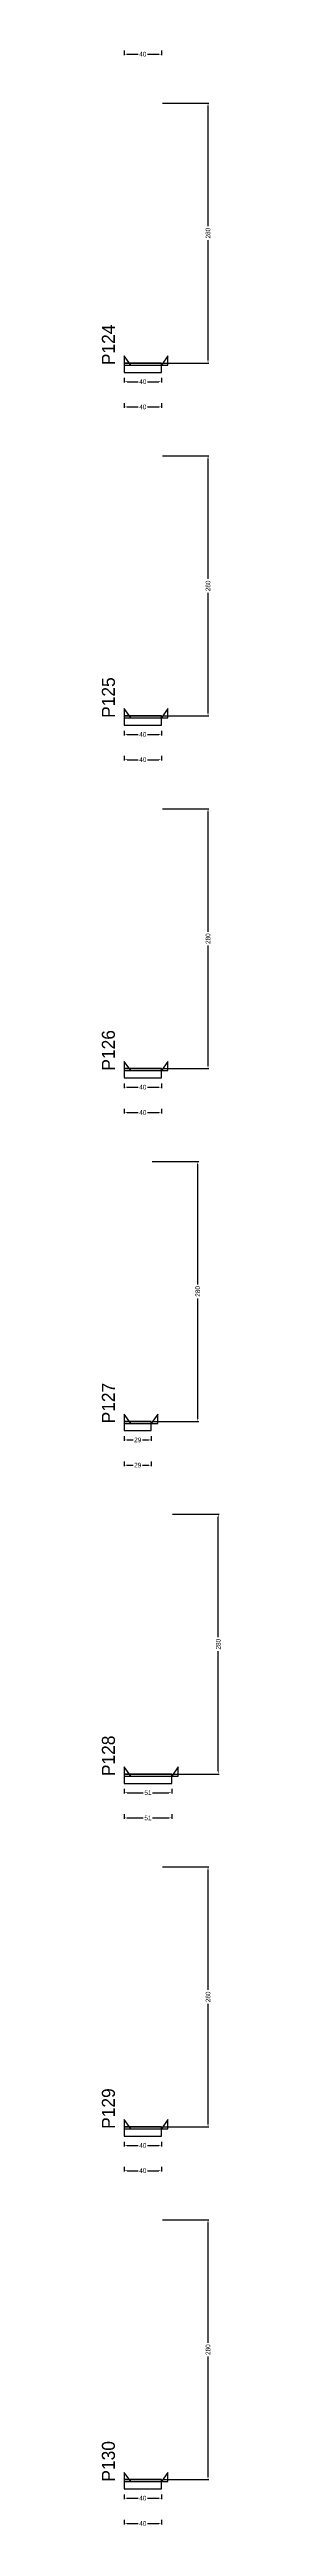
# Model space of a CAD drawing. Header units: centimetres. Extents: x -10500 to 4121, y -45226 to 295.
# Drawn here: x 3976 to 4104, y -30828 to -28160 of the extents above; entities that cross this region are included whole.
import ezdxf

# ---------------------------------------------------------------- set-up
doc = ezdxf.new("R2010")
doc.units = ezdxf.units.CM
for name, color, linetype in [('NOMENCLATURA', 7, 'Continuous'), ('SARR_2.2x10', 60, 'Continuous'), ('SARR_2.2x7', 40, 'Continuous')]:
    doc.layers.add(name, color=color, linetype=linetype)
doc.dimstyles.new('PAINEL-NOVA', dxfattribs={"dimtxt": 5, "dimasz": 3, "dimexe": 1, "dimexo": 1, "dimgap": 1, "dimtad": 1, "dimcen": 2.5, "dimazin": 3, "dimtfac": 1, "dimtmove": 0, "dimatfit": 3})

# ---------------------------------------------------------------- blocks, each defined once
blk = doc.blocks.new('_CLOSEDFILLED')
at = {"color": 0, "linetype": 'BYBLOCK'}
blk.add_solid([(-1, 0.16), (0, 0), (-1, -0.16)], dxfattribs=at)
blk = doc.blocks.new('*D1950')
for p, q in [((4000, -28161), (4000, -28166)), ((4003, -28165), (4015, -28165)), ((4025, -28165), (4037, -28165)), ((4040, -28161), (4040, -28166))]:
    blk.add_line(p, q)
at = {"layer": 'Defpoints'}
for p in [(4000, -28160), (4000, -28165), (4040, -28160)]:
    blk.add_point(p, dxfattribs=at)
at = {"layer": 'SARR_2.2x10', "xscale": 3, "yscale": 3, "rotation": 180}
blk.add_blockref('_CLOSEDFILLED', (4000, -28165), dxfattribs=at)
at = {"layer": 'SARR_2.2x10', "xscale": 3, "yscale": 3}
blk.add_blockref('_CLOSEDFILLED', (4040, -28165), dxfattribs=at)
at = {"layer": 'SARR_2.2x10', "insert": (4020, -28165), "char_height": 5, "attachment_point": 5}
blk.add_mtext('40', dxfattribs=at)
blk = doc.blocks.new('*D1971')
for p, q in [((4000, -28513.8), (4000, -28518.8)), ((4003, -28517.8), (4015, -28517.8)), ((4025, -28517.8), (4037, -28517.8)), ((4040, -28513.8), (4040, -28518.8))]:
    blk.add_line(p, q)
at = {"layer": 'Defpoints'}
for p in [(4000, -28512.8), (4000, -28517.8), (4040, -28512.8)]:
    blk.add_point(p, dxfattribs=at)
at = {"layer": 'SARR_2.2x10', "xscale": 3, "yscale": 3, "rotation": 180}
blk.add_blockref('_CLOSEDFILLED', (4000, -28517.8), dxfattribs=at)
at = {"layer": 'SARR_2.2x10', "xscale": 3, "yscale": 3}
blk.add_blockref('_CLOSEDFILLED', (4040, -28517.8), dxfattribs=at)
at = {"layer": 'SARR_2.2x10', "insert": (4020, -28517.8), "char_height": 5, "attachment_point": 5}
blk.add_mtext('40', dxfattribs=at)
blk = doc.blocks.new('*D1972')
for p, q in [((4041, -28217.8), (4091, -28217.8)), ((4090, -28350.3), (4090, -28220.8)), ((4090, -28494.8), (4090, -28365.3)), ((4041, -28497.8), (4091, -28497.8))]:
    blk.add_line(p, q)
at = {"layer": 'Defpoints'}
for p in [(4040, -28217.8), (4040, -28497.8), (4090, -28497.8)]:
    blk.add_point(p, dxfattribs=at)
at = {"layer": 'SARR_2.2x10', "xscale": 3, "yscale": 3}
for p, rotation in [((4090, -28217.8), 90), ((4090, -28497.8), 270)]:
    blk.add_blockref('_CLOSEDFILLED', p, dxfattribs=dict(at, rotation=rotation))
at = {"layer": 'SARR_2.2x10', "insert": (4090, -28357.8), "char_height": 5, "attachment_point": 5, "rotation": 90}
blk.add_mtext('280', dxfattribs=at)
blk = doc.blocks.new('*D1973')
for p, q in [((4041, -28217.8), (4091, -28217.8)), ((4090, -28350.3), (4090, -28220.8)), ((4090, -28494.8), (4090, -28365.3)), ((4041, -28497.8), (4091, -28497.8))]:
    blk.add_line(p, q)
at = {"layer": 'Defpoints'}
for p in [(4040, -28217.8), (4040, -28497.8), (4090, -28497.8)]:
    blk.add_point(p, dxfattribs=at)
at = {"layer": 'SARR_2.2x10', "xscale": 3, "yscale": 3}
for p, rotation in [((4090, -28217.8), 90), ((4090, -28497.8), 270)]:
    blk.add_blockref('_CLOSEDFILLED', p, dxfattribs=dict(at, rotation=rotation))
at = {"layer": 'SARR_2.2x10', "insert": (4090, -28357.8), "char_height": 5, "attachment_point": 5, "rotation": 90}
blk.add_mtext('280', dxfattribs=at)
blk = doc.blocks.new('*D1974')
for p, q in [((4041, -28217.8), (4091, -28217.8)), ((4090, -28350.3), (4090, -28220.8)), ((4090, -28494.8), (4090, -28365.3)), ((4041, -28497.8), (4091, -28497.8))]:
    blk.add_line(p, q)
at = {"layer": 'Defpoints'}
for p in [(4040, -28217.8), (4040, -28497.8), (4090, -28497.8)]:
    blk.add_point(p, dxfattribs=at)
at = {"layer": 'SARR_2.2x10', "xscale": 3, "yscale": 3}
for p, rotation in [((4090, -28217.8), 90), ((4090, -28497.8), 270)]:
    blk.add_blockref('_CLOSEDFILLED', p, dxfattribs=dict(at, rotation=rotation))
at = {"layer": 'SARR_2.2x10', "insert": (4090, -28357.8), "char_height": 5, "attachment_point": 5, "rotation": 90}
blk.add_mtext('280', dxfattribs=at)
blk = doc.blocks.new('*D1975')
for p, q in [((4041, -28217.8), (4091, -28217.8)), ((4090, -28350.3), (4090, -28220.8)), ((4090, -28494.8), (4090, -28365.3)), ((4041, -28497.8), (4091, -28497.8))]:
    blk.add_line(p, q)
at = {"layer": 'Defpoints'}
for p in [(4040, -28217.8), (4040, -28497.8), (4090, -28497.8)]:
    blk.add_point(p, dxfattribs=at)
at = {"layer": 'SARR_2.2x10', "xscale": 3, "yscale": 3}
for p, rotation in [((4090, -28217.8), 90), ((4090, -28497.8), 270)]:
    blk.add_blockref('_CLOSEDFILLED', p, dxfattribs=dict(at, rotation=rotation))
at = {"layer": 'SARR_2.2x10', "insert": (4090, -28357.8), "char_height": 5, "attachment_point": 5, "rotation": 90}
blk.add_mtext('280', dxfattribs=at)
blk = doc.blocks.new('*D1976')
for p, q in [((4000, -28541), (4000, -28546)), ((4003, -28545), (4015, -28545)), ((4025, -28545), (4037, -28545)), ((4040, -28541), (4040, -28546))]:
    blk.add_line(p, q)
at = {"layer": 'Defpoints'}
for p in [(4000, -28540), (4000, -28545), (4040, -28540)]:
    blk.add_point(p, dxfattribs=at)
at = {"layer": 'SARR_2.2x10', "xscale": 3, "yscale": 3, "rotation": 180}
blk.add_blockref('_CLOSEDFILLED', (4000, -28545), dxfattribs=at)
at = {"layer": 'SARR_2.2x10', "xscale": 3, "yscale": 3}
blk.add_blockref('_CLOSEDFILLED', (4040, -28545), dxfattribs=at)
at = {"layer": 'SARR_2.2x10', "insert": (4020, -28545), "char_height": 5, "attachment_point": 5}
blk.add_mtext('40', dxfattribs=at)
blk = doc.blocks.new('GRA-E')
at = {"layer": 'SARR_2.2x7'}
blk.add_lwpolyline([(0, 0), (7, 0), (0, 10)], close=True, dxfattribs=at)
blk = doc.blocks.new('GRA-D')
at = {"layer": 'SARR_2.2x7'}
blk.add_lwpolyline([(0, 0), (7, 0), (7, 10)], close=True, dxfattribs=at)
blk = doc.blocks.new('*D1997')
for p, q in [((4000, -28893.8), (4000, -28898.8)), ((4040, -28893.8), (4040, -28898.8)), ((4003, -28897.8), (4015, -28897.8)), ((4025, -28897.8), (4037, -28897.8))]:
    blk.add_line(p, q)
at = {"layer": 'Defpoints'}
for p in [(4000, -28892.8), (4040, -28892.8), (4000, -28897.8)]:
    blk.add_point(p, dxfattribs=at)
at = {"layer": 'SARR_2.2x10', "xscale": 3, "yscale": 3, "rotation": 180}
blk.add_blockref('_CLOSEDFILLED', (4000, -28897.8), dxfattribs=at)
at = {"layer": 'SARR_2.2x10', "xscale": 3, "yscale": 3}
blk.add_blockref('_CLOSEDFILLED', (4040, -28897.8), dxfattribs=at)
at = {"layer": 'SARR_2.2x10', "insert": (4020, -28897.8), "char_height": 5, "attachment_point": 5}
blk.add_mtext('40', dxfattribs=at)
blk = doc.blocks.new('*D1998')
for p, q in [((4041, -28597.8), (4091, -28597.8)), ((4090, -28730.3), (4090, -28600.8)), ((4090, -28874.8), (4090, -28745.3)), ((4041, -28877.8), (4091, -28877.8))]:
    blk.add_line(p, q)
at = {"layer": 'Defpoints'}
for p in [(4040, -28597.8), (4040, -28877.8), (4090, -28877.8)]:
    blk.add_point(p, dxfattribs=at)
at = {"layer": 'SARR_2.2x10', "xscale": 3, "yscale": 3}
for p, rotation in [((4090, -28597.8), 90), ((4090, -28877.8), 270)]:
    blk.add_blockref('_CLOSEDFILLED', p, dxfattribs=dict(at, rotation=rotation))
at = {"layer": 'SARR_2.2x10', "insert": (4090, -28737.8), "char_height": 5, "attachment_point": 5, "rotation": 90}
blk.add_mtext('280', dxfattribs=at)
blk = doc.blocks.new('*D1999')
for p, q in [((4041, -28597.8), (4091, -28597.8)), ((4090, -28730.3), (4090, -28600.8)), ((4090, -28874.8), (4090, -28745.3)), ((4041, -28877.8), (4091, -28877.8))]:
    blk.add_line(p, q)
at = {"layer": 'Defpoints'}
for p in [(4040, -28597.8), (4040, -28877.8), (4090, -28877.8)]:
    blk.add_point(p, dxfattribs=at)
at = {"layer": 'SARR_2.2x10', "xscale": 3, "yscale": 3}
for p, rotation in [((4090, -28597.8), 90), ((4090, -28877.8), 270)]:
    blk.add_blockref('_CLOSEDFILLED', p, dxfattribs=dict(at, rotation=rotation))
at = {"layer": 'SARR_2.2x10', "insert": (4090, -28737.8), "char_height": 5, "attachment_point": 5, "rotation": 90}
blk.add_mtext('280', dxfattribs=at)
blk = doc.blocks.new('*D2000')
for p, q in [((4041, -28597.8), (4091, -28597.8)), ((4090, -28730.3), (4090, -28600.8)), ((4090, -28874.8), (4090, -28745.3)), ((4041, -28877.8), (4091, -28877.8))]:
    blk.add_line(p, q)
at = {"layer": 'Defpoints'}
for p in [(4040, -28597.8), (4040, -28877.8), (4090, -28877.8)]:
    blk.add_point(p, dxfattribs=at)
at = {"layer": 'SARR_2.2x10', "xscale": 3, "yscale": 3}
for p, rotation in [((4090, -28597.8), 90), ((4090, -28877.8), 270)]:
    blk.add_blockref('_CLOSEDFILLED', p, dxfattribs=dict(at, rotation=rotation))
at = {"layer": 'SARR_2.2x10', "insert": (4090, -28737.8), "char_height": 5, "attachment_point": 5, "rotation": 90}
blk.add_mtext('280', dxfattribs=at)
blk = doc.blocks.new('*D2001')
for p, q in [((4041, -28597.8), (4091, -28597.8)), ((4090, -28730.3), (4090, -28600.8)), ((4090, -28874.8), (4090, -28745.3)), ((4041, -28877.8), (4091, -28877.8))]:
    blk.add_line(p, q)
at = {"layer": 'Defpoints'}
for p in [(4040, -28597.8), (4040, -28877.8), (4090, -28877.8)]:
    blk.add_point(p, dxfattribs=at)
at = {"layer": 'SARR_2.2x10', "xscale": 3, "yscale": 3}
for p, rotation in [((4090, -28597.8), 90), ((4090, -28877.8), 270)]:
    blk.add_blockref('_CLOSEDFILLED', p, dxfattribs=dict(at, rotation=rotation))
at = {"layer": 'SARR_2.2x10', "insert": (4090, -28737.8), "char_height": 5, "attachment_point": 5, "rotation": 90}
blk.add_mtext('280', dxfattribs=at)
blk = doc.blocks.new('*D2002')
for p, q in [((4000, -28921), (4000, -28926)), ((4040, -28921), (4040, -28926)), ((4003, -28925), (4015, -28925)), ((4025, -28925), (4037, -28925))]:
    blk.add_line(p, q)
at = {"layer": 'Defpoints'}
for p in [(4000, -28920), (4040, -28920), (4000, -28925)]:
    blk.add_point(p, dxfattribs=at)
at = {"layer": 'SARR_2.2x10', "xscale": 3, "yscale": 3, "rotation": 180}
blk.add_blockref('_CLOSEDFILLED', (4000, -28925), dxfattribs=at)
at = {"layer": 'SARR_2.2x10', "xscale": 3, "yscale": 3}
blk.add_blockref('_CLOSEDFILLED', (4040, -28925), dxfattribs=at)
at = {"layer": 'SARR_2.2x10', "insert": (4020, -28925), "char_height": 5, "attachment_point": 5}
blk.add_mtext('40', dxfattribs=at)
blk = doc.blocks.new('*D2023')
for p, q in [((4000, -29273.8), (4000, -29278.8)), ((4003, -29277.8), (4015, -29277.8)), ((4025, -29277.8), (4037, -29277.8)), ((4040, -29273.8), (4040, -29278.8))]:
    blk.add_line(p, q)
at = {"layer": 'Defpoints'}
for p in [(4000, -29272.8), (4000, -29277.8), (4040, -29272.8)]:
    blk.add_point(p, dxfattribs=at)
at = {"layer": 'SARR_2.2x10', "xscale": 3, "yscale": 3, "rotation": 180}
blk.add_blockref('_CLOSEDFILLED', (4000, -29277.8), dxfattribs=at)
at = {"layer": 'SARR_2.2x10', "xscale": 3, "yscale": 3}
blk.add_blockref('_CLOSEDFILLED', (4040, -29277.8), dxfattribs=at)
at = {"layer": 'SARR_2.2x10', "insert": (4020, -29277.8), "char_height": 5, "attachment_point": 5}
blk.add_mtext('40', dxfattribs=at)
blk = doc.blocks.new('*D2024')
for p, q in [((4041, -28977.8), (4091, -28977.8)), ((4090, -29110.3), (4090, -28980.8)), ((4090, -29254.8), (4090, -29125.3)), ((4041, -29257.8), (4091, -29257.8))]:
    blk.add_line(p, q)
at = {"layer": 'Defpoints'}
for p in [(4040, -28977.8), (4040, -29257.8), (4090, -29257.8)]:
    blk.add_point(p, dxfattribs=at)
at = {"layer": 'SARR_2.2x10', "xscale": 3, "yscale": 3}
for p, rotation in [((4090, -28977.8), 90), ((4090, -29257.8), 270)]:
    blk.add_blockref('_CLOSEDFILLED', p, dxfattribs=dict(at, rotation=rotation))
at = {"layer": 'SARR_2.2x10', "insert": (4090, -29117.8), "char_height": 5, "attachment_point": 5, "rotation": 90}
blk.add_mtext('280', dxfattribs=at)
blk = doc.blocks.new('*D2025')
for p, q in [((4041, -28977.8), (4091, -28977.8)), ((4090, -29110.3), (4090, -28980.8)), ((4090, -29254.8), (4090, -29125.3)), ((4041, -29257.8), (4091, -29257.8))]:
    blk.add_line(p, q)
at = {"layer": 'Defpoints'}
for p in [(4040, -28977.8), (4040, -29257.8), (4090, -29257.8)]:
    blk.add_point(p, dxfattribs=at)
at = {"layer": 'SARR_2.2x10', "xscale": 3, "yscale": 3}
for p, rotation in [((4090, -28977.8), 90), ((4090, -29257.8), 270)]:
    blk.add_blockref('_CLOSEDFILLED', p, dxfattribs=dict(at, rotation=rotation))
at = {"layer": 'SARR_2.2x10', "insert": (4090, -29117.8), "char_height": 5, "attachment_point": 5, "rotation": 90}
blk.add_mtext('280', dxfattribs=at)
blk = doc.blocks.new('*D2026')
for p, q in [((4041, -28977.8), (4091, -28977.8)), ((4090, -29110.3), (4090, -28980.8)), ((4090, -29254.8), (4090, -29125.3)), ((4041, -29257.8), (4091, -29257.8))]:
    blk.add_line(p, q)
at = {"layer": 'Defpoints'}
for p in [(4040, -28977.8), (4040, -29257.8), (4090, -29257.8)]:
    blk.add_point(p, dxfattribs=at)
at = {"layer": 'SARR_2.2x10', "xscale": 3, "yscale": 3}
for p, rotation in [((4090, -28977.8), 90), ((4090, -29257.8), 270)]:
    blk.add_blockref('_CLOSEDFILLED', p, dxfattribs=dict(at, rotation=rotation))
at = {"layer": 'SARR_2.2x10', "insert": (4090, -29117.8), "char_height": 5, "attachment_point": 5, "rotation": 90}
blk.add_mtext('280', dxfattribs=at)
blk = doc.blocks.new('*D2027')
for p, q in [((4041, -28977.8), (4091, -28977.8)), ((4090, -29110.3), (4090, -28980.8)), ((4090, -29254.8), (4090, -29125.3)), ((4041, -29257.8), (4091, -29257.8))]:
    blk.add_line(p, q)
at = {"layer": 'Defpoints'}
for p in [(4040, -28977.8), (4040, -29257.8), (4090, -29257.8)]:
    blk.add_point(p, dxfattribs=at)
at = {"layer": 'SARR_2.2x10', "xscale": 3, "yscale": 3}
for p, rotation in [((4090, -28977.8), 90), ((4090, -29257.8), 270)]:
    blk.add_blockref('_CLOSEDFILLED', p, dxfattribs=dict(at, rotation=rotation))
at = {"layer": 'SARR_2.2x10', "insert": (4090, -29117.8), "char_height": 5, "attachment_point": 5, "rotation": 90}
blk.add_mtext('280', dxfattribs=at)
blk = doc.blocks.new('*D2028')
for p, q in [((4000, -29301), (4000, -29306)), ((4003, -29305), (4015, -29305)), ((4025, -29305), (4037, -29305)), ((4040, -29301), (4040, -29306))]:
    blk.add_line(p, q)
at = {"layer": 'Defpoints'}
for p in [(4000, -29300), (4000, -29305), (4040, -29300)]:
    blk.add_point(p, dxfattribs=at)
at = {"layer": 'SARR_2.2x10', "xscale": 3, "yscale": 3, "rotation": 180}
blk.add_blockref('_CLOSEDFILLED', (4000, -29305), dxfattribs=at)
at = {"layer": 'SARR_2.2x10', "xscale": 3, "yscale": 3}
blk.add_blockref('_CLOSEDFILLED', (4040, -29305), dxfattribs=at)
at = {"layer": 'SARR_2.2x10', "insert": (4020, -29305), "char_height": 5, "attachment_point": 5}
blk.add_mtext('40', dxfattribs=at)
blk = doc.blocks.new('*D2049')
for p, q in [((4000, -29653.8), (4000, -29658.8)), ((4003, -29657.8), (4009.5, -29657.8)), ((4019.5, -29657.8), (4026, -29657.8)), ((4029, -29653.8), (4029, -29658.8))]:
    blk.add_line(p, q)
at = {"layer": 'Defpoints'}
for p in [(4000, -29652.8), (4000, -29657.8), (4029, -29652.8)]:
    blk.add_point(p, dxfattribs=at)
at = {"layer": 'SARR_2.2x10', "xscale": 3, "yscale": 3, "rotation": 180}
blk.add_blockref('_CLOSEDFILLED', (4000, -29657.8), dxfattribs=at)
at = {"layer": 'SARR_2.2x10', "xscale": 3, "yscale": 3}
blk.add_blockref('_CLOSEDFILLED', (4029, -29657.8), dxfattribs=at)
at = {"layer": 'SARR_2.2x10', "insert": (4014.5, -29657.8), "char_height": 5, "attachment_point": 5}
blk.add_mtext('29', dxfattribs=at)
blk = doc.blocks.new('*D2050')
for p, q in [((4030, -29357.8), (4080, -29357.8)), ((4079, -29490.3), (4079, -29360.8)), ((4079, -29634.8), (4079, -29505.3)), ((4030, -29637.8), (4080, -29637.8))]:
    blk.add_line(p, q)
at = {"layer": 'Defpoints'}
for p in [(4029, -29357.8), (4029, -29637.8), (4079, -29637.8)]:
    blk.add_point(p, dxfattribs=at)
at = {"layer": 'SARR_2.2x10', "xscale": 3, "yscale": 3}
for p, rotation in [((4079, -29357.8), 90), ((4079, -29637.8), 270)]:
    blk.add_blockref('_CLOSEDFILLED', p, dxfattribs=dict(at, rotation=rotation))
at = {"layer": 'SARR_2.2x10', "insert": (4079, -29497.8), "char_height": 5, "attachment_point": 5, "rotation": 90}
blk.add_mtext('280', dxfattribs=at)
blk = doc.blocks.new('*D2051')
for p, q in [((4030, -29357.8), (4080, -29357.8)), ((4079, -29490.3), (4079, -29360.8)), ((4079, -29634.8), (4079, -29505.3)), ((4030, -29637.8), (4080, -29637.8))]:
    blk.add_line(p, q)
at = {"layer": 'Defpoints'}
for p in [(4029, -29357.8), (4029, -29637.8), (4079, -29637.8)]:
    blk.add_point(p, dxfattribs=at)
at = {"layer": 'SARR_2.2x10', "xscale": 3, "yscale": 3}
for p, rotation in [((4079, -29357.8), 90), ((4079, -29637.8), 270)]:
    blk.add_blockref('_CLOSEDFILLED', p, dxfattribs=dict(at, rotation=rotation))
at = {"layer": 'SARR_2.2x10', "insert": (4079, -29497.8), "char_height": 5, "attachment_point": 5, "rotation": 90}
blk.add_mtext('280', dxfattribs=at)
blk = doc.blocks.new('*D2052')
for p, q in [((4030, -29357.8), (4080, -29357.8)), ((4079, -29490.3), (4079, -29360.8)), ((4079, -29634.8), (4079, -29505.3)), ((4030, -29637.8), (4080, -29637.8))]:
    blk.add_line(p, q)
at = {"layer": 'Defpoints'}
for p in [(4029, -29357.8), (4029, -29637.8), (4079, -29637.8)]:
    blk.add_point(p, dxfattribs=at)
at = {"layer": 'SARR_2.2x10', "xscale": 3, "yscale": 3}
for p, rotation in [((4079, -29357.8), 90), ((4079, -29637.8), 270)]:
    blk.add_blockref('_CLOSEDFILLED', p, dxfattribs=dict(at, rotation=rotation))
at = {"layer": 'SARR_2.2x10', "insert": (4079, -29497.8), "char_height": 5, "attachment_point": 5, "rotation": 90}
blk.add_mtext('280', dxfattribs=at)
blk = doc.blocks.new('*D2053')
for p, q in [((4030, -29357.8), (4080, -29357.8)), ((4079, -29490.3), (4079, -29360.8)), ((4079, -29634.8), (4079, -29505.3)), ((4030, -29637.8), (4080, -29637.8))]:
    blk.add_line(p, q)
at = {"layer": 'Defpoints'}
for p in [(4029, -29357.8), (4029, -29637.8), (4079, -29637.8)]:
    blk.add_point(p, dxfattribs=at)
at = {"layer": 'SARR_2.2x10', "xscale": 3, "yscale": 3}
for p, rotation in [((4079, -29357.8), 90), ((4079, -29637.8), 270)]:
    blk.add_blockref('_CLOSEDFILLED', p, dxfattribs=dict(at, rotation=rotation))
at = {"layer": 'SARR_2.2x10', "insert": (4079, -29497.8), "char_height": 5, "attachment_point": 5, "rotation": 90}
blk.add_mtext('280', dxfattribs=at)
blk = doc.blocks.new('*D2054')
for p, q in [((4000, -29681), (4000, -29686)), ((4003, -29685), (4009.5, -29685)), ((4019.5, -29685), (4026, -29685)), ((4029, -29681), (4029, -29686))]:
    blk.add_line(p, q)
at = {"layer": 'Defpoints'}
for p in [(4000, -29680), (4000, -29685), (4029, -29680)]:
    blk.add_point(p, dxfattribs=at)
at = {"layer": 'SARR_2.2x10', "xscale": 3, "yscale": 3, "rotation": 180}
blk.add_blockref('_CLOSEDFILLED', (4000, -29685), dxfattribs=at)
at = {"layer": 'SARR_2.2x10', "xscale": 3, "yscale": 3}
blk.add_blockref('_CLOSEDFILLED', (4029, -29685), dxfattribs=at)
at = {"layer": 'SARR_2.2x10', "insert": (4014.5, -29685), "char_height": 5, "attachment_point": 5}
blk.add_mtext('29', dxfattribs=at)
blk = doc.blocks.new('*D2075')
for p, q in [((4000, -30033.8), (4000, -30038.8)), ((4003, -30037.8), (4020.5, -30037.8)), ((4030.5, -30037.8), (4048, -30037.8)), ((4051, -30033.8), (4051, -30038.8))]:
    blk.add_line(p, q)
at = {"layer": 'Defpoints'}
for p in [(4000, -30032.8), (4000, -30037.8), (4051, -30032.8)]:
    blk.add_point(p, dxfattribs=at)
at = {"layer": 'SARR_2.2x10', "xscale": 3, "yscale": 3, "rotation": 180}
blk.add_blockref('_CLOSEDFILLED', (4000, -30037.8), dxfattribs=at)
at = {"layer": 'SARR_2.2x10', "xscale": 3, "yscale": 3}
blk.add_blockref('_CLOSEDFILLED', (4051, -30037.8), dxfattribs=at)
at = {"layer": 'SARR_2.2x10', "insert": (4025.5, -30037.8), "char_height": 5, "attachment_point": 5}
blk.add_mtext('51', dxfattribs=at)
blk = doc.blocks.new('*D2076')
for p, q in [((4052, -29737.8), (4102, -29737.8)), ((4101, -29870.3), (4101, -29740.8)), ((4101, -30014.8), (4101, -29885.3)), ((4052, -30017.8), (4102, -30017.8))]:
    blk.add_line(p, q)
at = {"layer": 'Defpoints'}
for p in [(4051, -29737.8), (4051, -30017.8), (4101, -30017.8)]:
    blk.add_point(p, dxfattribs=at)
at = {"layer": 'SARR_2.2x10', "xscale": 3, "yscale": 3}
for p, rotation in [((4101, -29737.8), 90), ((4101, -30017.8), 270)]:
    blk.add_blockref('_CLOSEDFILLED', p, dxfattribs=dict(at, rotation=rotation))
at = {"layer": 'SARR_2.2x10', "insert": (4101, -29877.8), "char_height": 5, "attachment_point": 5, "rotation": 90}
blk.add_mtext('280', dxfattribs=at)
blk = doc.blocks.new('*D2077')
for p, q in [((4052, -29737.8), (4102, -29737.8)), ((4101, -29870.3), (4101, -29740.8)), ((4101, -30014.8), (4101, -29885.3)), ((4052, -30017.8), (4102, -30017.8))]:
    blk.add_line(p, q)
at = {"layer": 'Defpoints'}
for p in [(4051, -29737.8), (4051, -30017.8), (4101, -30017.8)]:
    blk.add_point(p, dxfattribs=at)
at = {"layer": 'SARR_2.2x10', "xscale": 3, "yscale": 3}
for p, rotation in [((4101, -29737.8), 90), ((4101, -30017.8), 270)]:
    blk.add_blockref('_CLOSEDFILLED', p, dxfattribs=dict(at, rotation=rotation))
at = {"layer": 'SARR_2.2x10', "insert": (4101, -29877.8), "char_height": 5, "attachment_point": 5, "rotation": 90}
blk.add_mtext('280', dxfattribs=at)
blk = doc.blocks.new('*D2078')
for p, q in [((4052, -29737.8), (4102, -29737.8)), ((4101, -29870.3), (4101, -29740.8)), ((4101, -30014.8), (4101, -29885.3)), ((4052, -30017.8), (4102, -30017.8))]:
    blk.add_line(p, q)
at = {"layer": 'Defpoints'}
for p in [(4051, -29737.8), (4051, -30017.8), (4101, -30017.8)]:
    blk.add_point(p, dxfattribs=at)
at = {"layer": 'SARR_2.2x10', "xscale": 3, "yscale": 3}
for p, rotation in [((4101, -29737.8), 90), ((4101, -30017.8), 270)]:
    blk.add_blockref('_CLOSEDFILLED', p, dxfattribs=dict(at, rotation=rotation))
at = {"layer": 'SARR_2.2x10', "insert": (4101, -29877.8), "char_height": 5, "attachment_point": 5, "rotation": 90}
blk.add_mtext('280', dxfattribs=at)
blk = doc.blocks.new('*D2079')
for p, q in [((4052, -29737.8), (4102, -29737.8)), ((4101, -29870.3), (4101, -29740.8)), ((4101, -30014.8), (4101, -29885.3)), ((4052, -30017.8), (4102, -30017.8))]:
    blk.add_line(p, q)
at = {"layer": 'Defpoints'}
for p in [(4051, -29737.8), (4051, -30017.8), (4101, -30017.8)]:
    blk.add_point(p, dxfattribs=at)
at = {"layer": 'SARR_2.2x10', "xscale": 3, "yscale": 3}
for p, rotation in [((4101, -29737.8), 90), ((4101, -30017.8), 270)]:
    blk.add_blockref('_CLOSEDFILLED', p, dxfattribs=dict(at, rotation=rotation))
at = {"layer": 'SARR_2.2x10', "insert": (4101, -29877.8), "char_height": 5, "attachment_point": 5, "rotation": 90}
blk.add_mtext('280', dxfattribs=at)
blk = doc.blocks.new('*D2080')
for p, q in [((4000, -30061), (4000, -30066)), ((4003, -30065), (4020.5, -30065)), ((4030.5, -30065), (4048, -30065)), ((4051, -30061), (4051, -30066))]:
    blk.add_line(p, q)
at = {"layer": 'Defpoints'}
for p in [(4000, -30060), (4000, -30065), (4051, -30060)]:
    blk.add_point(p, dxfattribs=at)
at = {"layer": 'SARR_2.2x10', "xscale": 3, "yscale": 3, "rotation": 180}
blk.add_blockref('_CLOSEDFILLED', (4000, -30065), dxfattribs=at)
at = {"layer": 'SARR_2.2x10', "xscale": 3, "yscale": 3}
blk.add_blockref('_CLOSEDFILLED', (4051, -30065), dxfattribs=at)
at = {"layer": 'SARR_2.2x10', "insert": (4025.5, -30065), "char_height": 5, "attachment_point": 5}
blk.add_mtext('51', dxfattribs=at)
blk = doc.blocks.new('*D2101')
for p, q in [((4000, -30413.8), (4000, -30418.8)), ((4003, -30417.8), (4015, -30417.8)), ((4025, -30417.8), (4037, -30417.8)), ((4040, -30413.8), (4040, -30418.8))]:
    blk.add_line(p, q)
at = {"layer": 'Defpoints'}
for p in [(4000, -30412.8), (4000, -30417.8), (4040, -30412.8)]:
    blk.add_point(p, dxfattribs=at)
at = {"layer": 'SARR_2.2x10', "xscale": 3, "yscale": 3, "rotation": 180}
blk.add_blockref('_CLOSEDFILLED', (4000, -30417.8), dxfattribs=at)
at = {"layer": 'SARR_2.2x10', "xscale": 3, "yscale": 3}
blk.add_blockref('_CLOSEDFILLED', (4040, -30417.8), dxfattribs=at)
at = {"layer": 'SARR_2.2x10', "insert": (4020, -30417.8), "char_height": 5, "attachment_point": 5}
blk.add_mtext('40', dxfattribs=at)
blk = doc.blocks.new('*D2102')
for p, q in [((4041, -30117.8), (4091, -30117.8)), ((4090, -30250.3), (4090, -30120.8)), ((4090, -30394.8), (4090, -30265.3)), ((4041, -30397.8), (4091, -30397.8))]:
    blk.add_line(p, q)
at = {"layer": 'Defpoints'}
for p in [(4040, -30117.8), (4040, -30397.8), (4090, -30397.8)]:
    blk.add_point(p, dxfattribs=at)
at = {"layer": 'SARR_2.2x10', "xscale": 3, "yscale": 3}
for p, rotation in [((4090, -30117.8), 90), ((4090, -30397.8), 270)]:
    blk.add_blockref('_CLOSEDFILLED', p, dxfattribs=dict(at, rotation=rotation))
at = {"layer": 'SARR_2.2x10', "insert": (4090, -30257.8), "char_height": 5, "attachment_point": 5, "rotation": 90}
blk.add_mtext('280', dxfattribs=at)
blk = doc.blocks.new('*D2103')
for p, q in [((4041, -30117.8), (4091, -30117.8)), ((4090, -30250.3), (4090, -30120.8)), ((4090, -30394.8), (4090, -30265.3)), ((4041, -30397.8), (4091, -30397.8))]:
    blk.add_line(p, q)
at = {"layer": 'Defpoints'}
for p in [(4040, -30117.8), (4040, -30397.8), (4090, -30397.8)]:
    blk.add_point(p, dxfattribs=at)
at = {"layer": 'SARR_2.2x10', "xscale": 3, "yscale": 3}
for p, rotation in [((4090, -30117.8), 90), ((4090, -30397.8), 270)]:
    blk.add_blockref('_CLOSEDFILLED', p, dxfattribs=dict(at, rotation=rotation))
at = {"layer": 'SARR_2.2x10', "insert": (4090, -30257.8), "char_height": 5, "attachment_point": 5, "rotation": 90}
blk.add_mtext('280', dxfattribs=at)
blk = doc.blocks.new('*D2104')
for p, q in [((4041, -30117.8), (4091, -30117.8)), ((4090, -30250.3), (4090, -30120.8)), ((4090, -30394.8), (4090, -30265.3)), ((4041, -30397.8), (4091, -30397.8))]:
    blk.add_line(p, q)
at = {"layer": 'Defpoints'}
for p in [(4040, -30117.8), (4040, -30397.8), (4090, -30397.8)]:
    blk.add_point(p, dxfattribs=at)
at = {"layer": 'SARR_2.2x10', "xscale": 3, "yscale": 3}
for p, rotation in [((4090, -30117.8), 90), ((4090, -30397.8), 270)]:
    blk.add_blockref('_CLOSEDFILLED', p, dxfattribs=dict(at, rotation=rotation))
at = {"layer": 'SARR_2.2x10', "insert": (4090, -30257.8), "char_height": 5, "attachment_point": 5, "rotation": 90}
blk.add_mtext('280', dxfattribs=at)
blk = doc.blocks.new('*D2105')
for p, q in [((4041, -30117.8), (4091, -30117.8)), ((4090, -30250.3), (4090, -30120.8)), ((4090, -30394.8), (4090, -30265.3)), ((4041, -30397.8), (4091, -30397.8))]:
    blk.add_line(p, q)
at = {"layer": 'Defpoints'}
for p in [(4040, -30117.8), (4040, -30397.8), (4090, -30397.8)]:
    blk.add_point(p, dxfattribs=at)
at = {"layer": 'SARR_2.2x10', "xscale": 3, "yscale": 3}
for p, rotation in [((4090, -30117.8), 90), ((4090, -30397.8), 270)]:
    blk.add_blockref('_CLOSEDFILLED', p, dxfattribs=dict(at, rotation=rotation))
at = {"layer": 'SARR_2.2x10', "insert": (4090, -30257.8), "char_height": 5, "attachment_point": 5, "rotation": 90}
blk.add_mtext('280', dxfattribs=at)
blk = doc.blocks.new('*D2106')
for p, q in [((4000, -30441), (4000, -30446)), ((4003, -30445), (4015, -30445)), ((4025, -30445), (4037, -30445)), ((4040, -30441), (4040, -30446))]:
    blk.add_line(p, q)
at = {"layer": 'Defpoints'}
for p in [(4000, -30440), (4000, -30445), (4040, -30440)]:
    blk.add_point(p, dxfattribs=at)
at = {"layer": 'SARR_2.2x10', "xscale": 3, "yscale": 3, "rotation": 180}
blk.add_blockref('_CLOSEDFILLED', (4000, -30445), dxfattribs=at)
at = {"layer": 'SARR_2.2x10', "xscale": 3, "yscale": 3}
blk.add_blockref('_CLOSEDFILLED', (4040, -30445), dxfattribs=at)
at = {"layer": 'SARR_2.2x10', "insert": (4020, -30445), "char_height": 5, "attachment_point": 5}
blk.add_mtext('40', dxfattribs=at)
blk = doc.blocks.new('*D2127')
for p, q in [((4000, -30793.8), (4000, -30798.8)), ((4003, -30797.8), (4015, -30797.8)), ((4025, -30797.8), (4037, -30797.8)), ((4040, -30793.8), (4040, -30798.8))]:
    blk.add_line(p, q)
at = {"layer": 'Defpoints'}
for p in [(4000, -30792.8), (4000, -30797.8), (4040, -30792.8)]:
    blk.add_point(p, dxfattribs=at)
at = {"layer": 'SARR_2.2x10', "xscale": 3, "yscale": 3, "rotation": 180}
blk.add_blockref('_CLOSEDFILLED', (4000, -30797.8), dxfattribs=at)
at = {"layer": 'SARR_2.2x10', "xscale": 3, "yscale": 3}
blk.add_blockref('_CLOSEDFILLED', (4040, -30797.8), dxfattribs=at)
at = {"layer": 'SARR_2.2x10', "insert": (4020, -30797.8), "char_height": 5, "attachment_point": 5}
blk.add_mtext('40', dxfattribs=at)
blk = doc.blocks.new('*D2128')
for p, q in [((4041, -30497.8), (4091, -30497.8)), ((4090, -30630.3), (4090, -30500.8)), ((4090, -30774.8), (4090, -30645.3)), ((4041, -30777.8), (4091, -30777.8))]:
    blk.add_line(p, q)
at = {"layer": 'Defpoints'}
for p in [(4040, -30497.8), (4040, -30777.8), (4090, -30777.8)]:
    blk.add_point(p, dxfattribs=at)
at = {"layer": 'SARR_2.2x10', "xscale": 3, "yscale": 3}
for p, rotation in [((4090, -30497.8), 90), ((4090, -30777.8), 270)]:
    blk.add_blockref('_CLOSEDFILLED', p, dxfattribs=dict(at, rotation=rotation))
at = {"layer": 'SARR_2.2x10', "insert": (4090, -30637.8), "char_height": 5, "attachment_point": 5, "rotation": 90}
blk.add_mtext('280', dxfattribs=at)
blk = doc.blocks.new('*D2129')
for p, q in [((4041, -30497.8), (4091, -30497.8)), ((4090, -30630.3), (4090, -30500.8)), ((4090, -30774.8), (4090, -30645.3)), ((4041, -30777.8), (4091, -30777.8))]:
    blk.add_line(p, q)
at = {"layer": 'Defpoints'}
for p in [(4040, -30497.8), (4040, -30777.8), (4090, -30777.8)]:
    blk.add_point(p, dxfattribs=at)
at = {"layer": 'SARR_2.2x10', "xscale": 3, "yscale": 3}
for p, rotation in [((4090, -30497.8), 90), ((4090, -30777.8), 270)]:
    blk.add_blockref('_CLOSEDFILLED', p, dxfattribs=dict(at, rotation=rotation))
at = {"layer": 'SARR_2.2x10', "insert": (4090, -30637.8), "char_height": 5, "attachment_point": 5, "rotation": 90}
blk.add_mtext('280', dxfattribs=at)
blk = doc.blocks.new('*D2130')
for p, q in [((4041, -30497.8), (4091, -30497.8)), ((4090, -30630.3), (4090, -30500.8)), ((4090, -30774.8), (4090, -30645.3)), ((4041, -30777.8), (4091, -30777.8))]:
    blk.add_line(p, q)
at = {"layer": 'Defpoints'}
for p in [(4040, -30497.8), (4040, -30777.8), (4090, -30777.8)]:
    blk.add_point(p, dxfattribs=at)
at = {"layer": 'SARR_2.2x10', "xscale": 3, "yscale": 3}
for p, rotation in [((4090, -30497.8), 90), ((4090, -30777.8), 270)]:
    blk.add_blockref('_CLOSEDFILLED', p, dxfattribs=dict(at, rotation=rotation))
at = {"layer": 'SARR_2.2x10', "insert": (4090, -30637.8), "char_height": 5, "attachment_point": 5, "rotation": 90}
blk.add_mtext('280', dxfattribs=at)
blk = doc.blocks.new('*D2131')
for p, q in [((4041, -30497.8), (4091, -30497.8)), ((4090, -30630.3), (4090, -30500.8)), ((4090, -30774.8), (4090, -30645.3)), ((4041, -30777.8), (4091, -30777.8))]:
    blk.add_line(p, q)
at = {"layer": 'Defpoints'}
for p in [(4040, -30497.8), (4040, -30777.8), (4090, -30777.8)]:
    blk.add_point(p, dxfattribs=at)
at = {"layer": 'SARR_2.2x10', "xscale": 3, "yscale": 3}
for p, rotation in [((4090, -30497.8), 90), ((4090, -30777.8), 270)]:
    blk.add_blockref('_CLOSEDFILLED', p, dxfattribs=dict(at, rotation=rotation))
at = {"layer": 'SARR_2.2x10', "insert": (4090, -30637.8), "char_height": 5, "attachment_point": 5, "rotation": 90}
blk.add_mtext('280', dxfattribs=at)
blk = doc.blocks.new('*D2132')
for p, q in [((4000, -30821), (4000, -30826)), ((4003, -30825), (4015, -30825)), ((4025, -30825), (4037, -30825)), ((4040, -30821), (4040, -30826))]:
    blk.add_line(p, q)
at = {"layer": 'Defpoints'}
for p in [(4000, -30820), (4000, -30825), (4040, -30820)]:
    blk.add_point(p, dxfattribs=at)
at = {"layer": 'SARR_2.2x10', "xscale": 3, "yscale": 3, "rotation": 180}
blk.add_blockref('_CLOSEDFILLED', (4000, -30825), dxfattribs=at)
at = {"layer": 'SARR_2.2x10', "xscale": 3, "yscale": 3}
blk.add_blockref('_CLOSEDFILLED', (4040, -30825), dxfattribs=at)
at = {"layer": 'SARR_2.2x10', "insert": (4020, -30825), "char_height": 5, "attachment_point": 5}
blk.add_mtext('40', dxfattribs=at)

msp = doc.modelspace()

# ---------------------------------------------------------------- linework, layer by layer
at = {"layer": 'SARR_2.2x10'}
for p, q in [((4040, -28497.8), (4000, -28497.8)), ((4000, -28497.8), (4000, -28507.8)), ((4000, -28507.8), (4040, -28507.8)), ((4040, -28507.8), (4040, -28497.8)), ((4040, -28877.8), (4000, -28877.8)), ((4000, -28877.8), (4000, -28887.8)), ((4000, -28887.8), (4040, -28887.8)), ((4040, -28887.8), (4040, -28877.8)), ((4040, -29257.8), (4000, -29257.8)), ((4000, -29257.8), (4000, -29267.8)), ((4000, -29267.8), (4040, -29267.8)), ((4040, -29267.8), (4040, -29257.8)), ((4029, -29637.8), (4000, -29637.8)), ((4000, -29637.8), (4000, -29647.8)), ((4029, -29647.8), (4029, -29637.8)), ((4000, -29647.8), (4029, -29647.8)), ((4051, -30017.8), (4000, -30017.8)), ((4000, -30017.8), (4000, -30027.8)), ((4051, -30027.8), (4051, -30017.8)), ((4000, -30027.8), (4051, -30027.8)), ((4040, -30397.8), (4000, -30397.8)), ((4000, -30397.8), (4000, -30407.8)), ((4000, -30407.8), (4040, -30407.8)), ((4040, -30407.8), (4040, -30397.8)), ((4040, -30777.8), (4000, -30777.8)), ((4000, -30777.8), (4000, -30787.8)), ((4000, -30787.8), (4040, -30787.8)), ((4040, -30787.8), (4040, -30777.8))]:
    msp.add_line(p, q, dxfattribs=at)
at = {"layer": 'SARR_2.2x7'}
for p, q in [((4040, -28497.8), (4000, -28497.8)), ((4000, -28497.8), (4000, -28500)), ((4000, -28497.8), (4007, -28497.8)), ((4000, -28497.8), (4007, -28497.8)), ((4000, -28497.8), (4007, -28497.8)), ((4000, -28497.8), (4007, -28497.8)), ((4000, -28500), (4040, -28500)), ((4007, -28497.8), (4040, -28497.8)), ((4007, -28497.8), (4040, -28497.8)), ((4007, -28497.8), (4040, -28497.8)), ((4007, -28497.8), (4040, -28497.8)), ((4040, -28500), (4040, -28497.8)), ((4040, -28877.8), (4000, -28877.8)), ((4000, -28877.8), (4000, -28880)), ((4000, -28877.8), (4007, -28877.8)), ((4000, -28877.8), (4007, -28877.8)), ((4000, -28877.8), (4007, -28877.8)), ((4000, -28877.8), (4007, -28877.8)), ((4000, -28880), (4040, -28880)), ((4007, -28877.8), (4040, -28877.8)), ((4007, -28877.8), (4040, -28877.8)), ((4007, -28877.8), (4040, -28877.8)), ((4007, -28877.8), (4040, -28877.8)), ((4040, -28880), (4040, -28877.8)), ((4040, -29257.8), (4000, -29257.8)), ((4000, -29257.8), (4000, -29260)), ((4000, -29257.8), (4007, -29257.8)), ((4000, -29257.8), (4007, -29257.8)), ((4000, -29257.8), (4007, -29257.8)), ((4000, -29257.8), (4007, -29257.8)), ((4000, -29260), (4040, -29260)), ((4007, -29257.8), (4040, -29257.8)), ((4007, -29257.8), (4040, -29257.8)), ((4007, -29257.8), (4040, -29257.8)), ((4007, -29257.8), (4040, -29257.8)), ((4040, -29260), (4040, -29257.8)), ((4029, -29637.8), (4000, -29637.8)), ((4000, -29637.8), (4000, -29640)), ((4000, -29637.8), (4007, -29637.8)), ((4000, -29637.8), (4007, -29637.8)), ((4000, -29637.8), (4007, -29637.8)), ((4000, -29637.8), (4007, -29637.8)), ((4000, -29640), (4029, -29640)), ((4007, -29637.8), (4029, -29637.8)), ((4007, -29637.8), (4029, -29637.8)), ((4007, -29637.8), (4029, -29637.8)), ((4007, -29637.8), (4029, -29637.8)), ((4029, -29640), (4029, -29637.8)), ((4051, -30017.8), (4000, -30017.8)), ((4000, -30017.8), (4000, -30020)), ((4000, -30017.8), (4007, -30017.8)), ((4000, -30017.8), (4007, -30017.8)), ((4000, -30017.8), (4007, -30017.8)), ((4000, -30017.8), (4007, -30017.8)), ((4007, -30017.8), (4051, -30017.8)), ((4007, -30017.8), (4051, -30017.8)), ((4007, -30017.8), (4051, -30017.8)), ((4007, -30017.8), (4051, -30017.8)), ((4051, -30020), (4051, -30017.8)), ((4000, -30020), (4051, -30020)), ((4040, -30397.8), (4000, -30397.8)), ((4000, -30397.8), (4000, -30400)), ((4000, -30397.8), (4007, -30397.8)), ((4000, -30397.8), (4007, -30397.8)), ((4000, -30397.8), (4007, -30397.8)), ((4000, -30397.8), (4007, -30397.8)), ((4000, -30400), (4040, -30400)), ((4007, -30397.8), (4040, -30397.8)), ((4007, -30397.8), (4040, -30397.8)), ((4007, -30397.8), (4040, -30397.8)), ((4007, -30397.8), (4040, -30397.8)), ((4040, -30400), (4040, -30397.8)), ((4040, -30777.8), (4000, -30777.8)), ((4000, -30777.8), (4000, -30780)), ((4000, -30777.8), (4007, -30777.8)), ((4000, -30777.8), (4007, -30777.8)), ((4000, -30777.8), (4007, -30777.8)), ((4000, -30777.8), (4007, -30777.8)), ((4000, -30780), (4040, -30780)), ((4007, -30777.8), (4040, -30777.8)), ((4007, -30777.8), (4040, -30777.8)), ((4007, -30777.8), (4040, -30777.8)), ((4007, -30777.8), (4040, -30777.8)), ((4040, -30780), (4040, -30777.8))]:
    msp.add_line(p, q, dxfattribs=at)

# ---------------------------------------------------------------- block references
for name, p in [('GRA-E', (4000, -28500)), ('GRA-D', (4040, -28500)), ('GRA-E', (4000, -28880)), ('GRA-D', (4040, -28880)), ('GRA-E', (4000, -29260)), ('GRA-D', (4040, -29260)), ('GRA-E', (4000, -29640)), ('GRA-D', (4029, -29640)), ('GRA-E', (4000, -30020)), ('GRA-D', (4051, -30020)), ('GRA-E', (4000, -30400)), ('GRA-D', (4040, -30400)), ('GRA-E', (4000, -30780)), ('GRA-D', (4040, -30780))]:
    msp.add_blockref(name, p, dxfattribs=at)

# ---------------------------------------------------------------- texts
at = {"layer": 'NOMENCLATURA'}
for s, p in [('P124', (3990, -28500)), ('P125', (3990, -28880)), ('P126', (3990, -29260)), ('P127', (3990, -29640)), ('P128', (3990, -30020)), ('P129', (3990, -30400)), ('P130', (3990, -30780))]:
    msp.add_text(s, height=14, rotation=90, dxfattribs=at).set_placement(p)

# ---------------------------------------------------------------- dimensions: what is measured, and where the dimension line sits
at = {"layer": 'SARR_2.2x10'}
for base, p1, p2, picture, middle in [((4000, -28165), (4000, -28160), (4040, -28160), '*D1950', (4020, -28165)), ((4000, -28517.8), (4000, -28512.8), (4040, -28512.8), '*D1971', (4020, -28517.8)), ((4000, -28545), (4000, -28540), (4040, -28540), '*D1976', (4020, -28545)), ((4000, -28897.8), (4000, -28892.8), (4040, -28892.8), '*D1997', (4020, -28897.8)), ((4000, -28925), (4000, -28920), (4040, -28920), '*D2002', (4020, -28925)), ((4000, -29277.8), (4000, -29272.8), (4040, -29272.8), '*D2023', (4020, -29277.8)), ((4000, -29305), (4000, -29300), (4040, -29300), '*D2028', (4020, -29305)), ((4000, -29657.8), (4000, -29652.8), (4029, -29652.8), '*D2049', (4014.5, -29657.8)), ((4000, -29685), (4000, -29680), (4029, -29680), '*D2054', (4014.5, -29685)), ((4000, -30037.8), (4000, -30032.8), (4051, -30032.8), '*D2075', (4025.5, -30037.8)), ((4000, -30065), (4000, -30060), (4051, -30060), '*D2080', (4025.5, -30065)), ((4000, -30417.8), (4000, -30412.8), (4040, -30412.8), '*D2101', (4020, -30417.8)), ((4000, -30445), (4000, -30440), (4040, -30440), '*D2106', (4020, -30445)), ((4000, -30797.8), (4000, -30792.8), (4040, -30792.8), '*D2127', (4020, -30797.8)), ((4000, -30825), (4000, -30820), (4040, -30820), '*D2132', (4020, -30825))]:
    dim = msp.add_linear_dim(base=base, p1=p1, p2=p2, dimstyle='PAINEL-NOVA', dxfattribs=at)
    dim.commit()
    dim.dimension.update_dxf_attribs({"geometry": picture, "text_midpoint": middle})
for base, p1, p2, picture, middle in [((4090, -28497.8), (4040, -28497.8), (4040, -28217.8), '*D1972', (4090, -28357.8)), ((4090, -28497.8), (4040, -28497.8), (4040, -28217.8), '*D1973', (4090, -28357.8)), ((4090, -28497.8), (4040, -28497.8), (4040, -28217.8), '*D1974', (4090, -28357.8)), ((4090, -28497.8), (4040, -28497.8), (4040, -28217.8), '*D1975', (4090, -28357.8)), ((4090, -28877.8), (4040, -28877.8), (4040, -28597.8), '*D1998', (4090, -28737.8)), ((4090, -28877.8), (4040, -28877.8), (4040, -28597.8), '*D1999', (4090, -28737.8)), ((4090, -28877.8), (4040, -28877.8), (4040, -28597.8), '*D2000', (4090, -28737.8)), ((4090, -28877.8), (4040, -28877.8), (4040, -28597.8), '*D2001', (4090, -28737.8)), ((4090, -29257.8), (4040, -29257.8), (4040, -28977.8), '*D2024', (4090, -29117.8)), ((4090, -29257.8), (4040, -29257.8), (4040, -28977.8), '*D2025', (4090, -29117.8)), ((4090, -29257.8), (4040, -29257.8), (4040, -28977.8), '*D2026', (4090, -29117.8)), ((4090, -29257.8), (4040, -29257.8), (4040, -28977.8), '*D2027', (4090, -29117.8)), ((4079, -29637.8), (4029, -29637.8), (4029, -29357.8), '*D2050', (4079, -29497.8)), ((4079, -29637.8), (4029, -29637.8), (4029, -29357.8), '*D2051', (4079, -29497.8)), ((4079, -29637.8), (4029, -29637.8), (4029, -29357.8), '*D2052', (4079, -29497.8)), ((4079, -29637.8), (4029, -29637.8), (4029, -29357.8), '*D2053', (4079, -29497.8)), ((4101, -30017.8), (4051, -30017.8), (4051, -29737.8), '*D2076', (4101, -29877.8)), ((4101, -30017.8), (4051, -30017.8), (4051, -29737.8), '*D2077', (4101, -29877.8)), ((4101, -30017.8), (4051, -30017.8), (4051, -29737.8), '*D2078', (4101, -29877.8)), ((4101, -30017.8), (4051, -30017.8), (4051, -29737.8), '*D2079', (4101, -29877.8)), ((4090, -30397.8), (4040, -30397.8), (4040, -30117.8), '*D2102', (4090, -30257.8)), ((4090, -30397.8), (4040, -30397.8), (4040, -30117.8), '*D2103', (4090, -30257.8)), ((4090, -30397.8), (4040, -30397.8), (4040, -30117.8), '*D2104', (4090, -30257.8)), ((4090, -30397.8), (4040, -30397.8), (4040, -30117.8), '*D2105', (4090, -30257.8)), ((4090, -30777.8), (4040, -30777.8), (4040, -30497.8), '*D2128', (4090, -30637.8)), ((4090, -30777.8), (4040, -30777.8), (4040, -30497.8), '*D2129', (4090, -30637.8)), ((4090, -30777.8), (4040, -30777.8), (4040, -30497.8), '*D2130', (4090, -30637.8)), ((4090, -30777.8), (4040, -30777.8), (4040, -30497.8), '*D2131', (4090, -30637.8))]:
    dim = msp.add_linear_dim(base=base, p1=p1, p2=p2, angle=90, dimstyle='PAINEL-NOVA', dxfattribs=at)
    dim.commit()
    dim.dimension.update_dxf_attribs({"geometry": picture, "text_midpoint": middle})

doc.saveas('drawing.dxf')
